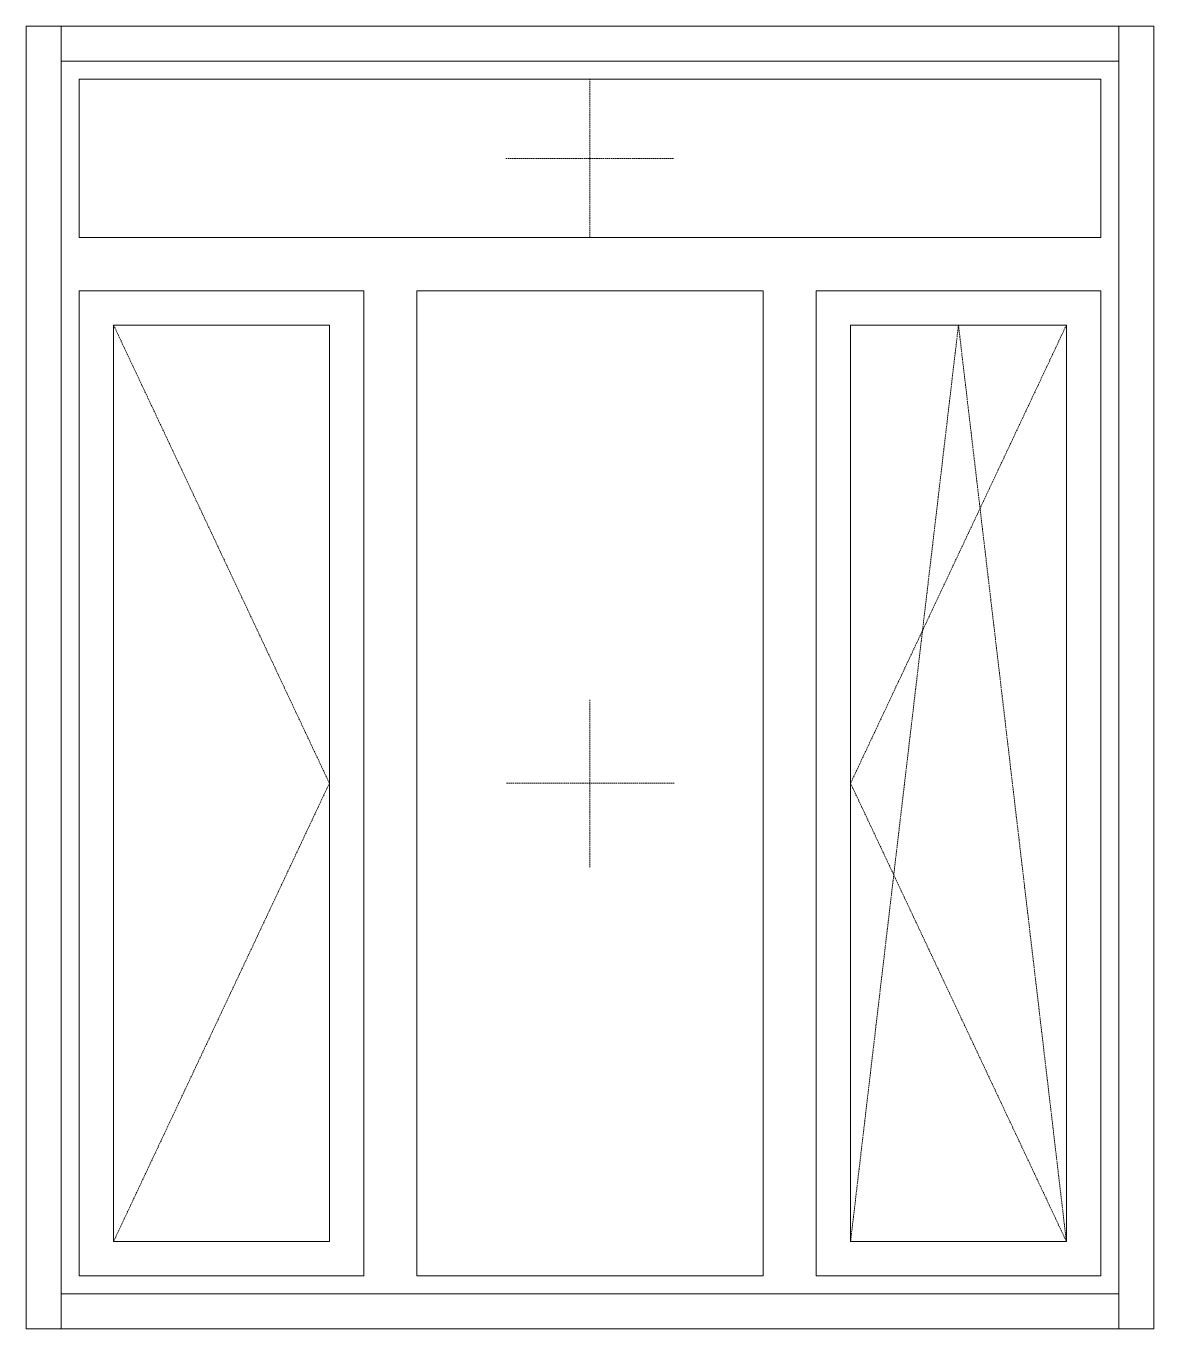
# Model space of a CAD drawing. Header units: millimetres. Extents: x -515342 to 330399, y -224905 to 507333.
# Drawn here: x 256200 to 257810, y 12878 to 14738 of the extents above; entities that cross this region are included whole.
import ezdxf

# ---------------------------------------------------------------- set-up
doc = ezdxf.new("R2010")
doc.units = ezdxf.units.MM
doc.linetypes.add('ASVP_Штриховая_ш2 п1', pattern=[3, 2, -1])
doc.layers.get('0').update_dxf_attribs({"lineweight": 0})
for name, color, linetype, lineweight in [('Витраж', 7, 'Continuous', 0), ('Окна', 7, 'Continuous', 0), ('Окна открывание', 7, 'Continuous', 0)]:
    doc.layers.add(name, color=color, linetype=linetype, lineweight=lineweight)

# ---------------------------------------------------------------- blocks, each defined once
blk = doc.blocks.new('Окно_ПВХ_3Створки_1Фрамуга-верх - АР_Окно_ОП_1820_h_х1570_3ст2фр-в-V77-О_АР_Эскиз_Фасад 1-12 копия 1')
at = {"layer": 'Окна'}
h = blk.add_hatch(dxfattribs=at)
h.set_pattern_fill('FP_1', color=256, style=0, pattern_type=2)
h.set_pattern_definition([(236.31, (995.8, 1244.6), (-1777.996, -3556.002), [641.07, -5769.6]), (236.31, (1031.34, 1137.9), (-1777.996, -3556.002), [384.64, -6026.03]), (236.31, (818, 1137.9), (-1777.996, -3556.002), [384.64, -6026.03])])
h.paths.add_polyline_path([(33001.9, 10935), (33309.9, 10935), (33309.9, 12243), (33001.9, 12243), (33001.9, 10976)])
for p, q in [((34410.9, 12594), (32952.9, 12594)), ((32952.9, 12594), (32952.9, 12368)), ((34410.9, 12368), (34410.9, 12594)), ((34410.9, 12368), (32952.9, 12368)), ((33358.9, 12292), (32952.9, 12292)), ((32952.9, 12292), (32952.9, 10886)), ((33358.9, 10886), (33358.9, 12292)), ((33928.9, 12292), (33434.9, 12292)), ((33434.9, 10886), (33434.9, 12292)), ((33928.9, 10886), (33928.9, 12292)), ((34410.9, 12292), (34004.9, 12292)), ((34004.9, 10886), (34004.9, 12292)), ((34410.9, 10886), (34410.9, 12292)), ((33001.9, 12243), (33001.9, 10935)), ((33309.9, 12243), (33001.9, 12243)), ((33309.9, 12243), (33309.9, 10935)), ((34053.9, 12243), (34053.9, 10935)), ((34361.9, 12243), (34053.9, 12243)), ((34361.9, 12243), (34361.9, 10935)), ((33001.9, 10935), (33309.9, 10935)), ((34053.9, 10935), (34361.9, 10935)), ((32952.9, 10886), (33358.9, 10886)), ((33434.9, 10886), (33928.9, 10886)), ((34004.9, 10886), (34410.9, 10886))]:
    blk.add_line(p, q, dxfattribs=at)
at = {"layer": 'Окна открывание', "linetype": 'ASVP_Штриховая_ш2 п1'}
for p, q in [((33681.9, 12368), (33681.9, 12594)), ((33561.9, 12481), (33801.9, 12481)), ((33001.9, 12243), (33309.9, 11589)), ((34207.9, 12243), (34053.9, 10935)), ((34361.9, 12243), (34053.9, 11589)), ((34361.9, 10935), (34207.9, 12243)), ((33681.9, 11469), (33681.9, 11709)), ((33309.9, 11589), (33001.9, 10935)), ((33801.9, 11589), (33561.9, 11589)), ((34053.9, 11589), (34361.9, 10935))]:
    blk.add_line(p, q, dxfattribs=at)
blk = doc.blocks.new('Прямоугольный импост - АР_Откос_Металлический_50х330 Белый Правый-9899488-О_АР_Эскиз_Фасад 1-12 копия 1')
at = {"layer": 'Витраж'}
for p, q in [((30162.6, 2570), (30162.6, 2620)), ((31672.6, 2620), (30162.6, 2620)), ((31672.6, 2620), (31672.6, 2570)), ((31672.6, 2570), (30162.6, 2570))]:
    blk.add_line(p, q, dxfattribs=at)
blk = doc.blocks.new('Прямоугольный импост - АР_Откос_Металлический_50х330 Белый Левый-9898756-О_АР_Эскиз_Фасад 1-12 копия 1')
at = {"layer": 'Витраж'}
for p, q in [((30162.6, 760), (30162.6, 810)), ((30162.6, 810), (31672.6, 810)), ((31672.6, 810), (31672.6, 760)), ((30162.6, 760), (31672.6, 760))]:
    blk.add_line(p, q, dxfattribs=at)
blk = doc.blocks.new('Прямоугольный импост - АР_Откос_Металлический_50х330 Белый Правый-9899489-О_АР_Эскиз_Фасад 1-12 копия 1')
at = {"layer": 'Витраж'}
for p, q in [((30112.6, 2620), (30162.6, 2620)), ((30112.6, 2620), (30112.6, 760)), ((30162.6, 2620), (30162.6, 760)), ((30162.6, 760), (30112.6, 760))]:
    blk.add_line(p, q, dxfattribs=at)
blk = doc.blocks.new('Прямоугольный импост - АР_Откос_Металлический_50х330 Белый Левый-9898757-О_АР_Эскиз_Фасад 1-12 копия 1')
at = {"layer": 'Витраж'}
for p, q in [((31672.6, 2620), (31722.6, 2620)), ((31672.6, 760), (31672.6, 2620)), ((31722.6, 760), (31722.6, 2620)), ((31722.6, 760), (31672.6, 760))]:
    blk.add_line(p, q, dxfattribs=at)
blk = doc.blocks.new('СД_Люблино_Фасады_rvt-1-О_АР_Эскиз_Фасад 1-12 копия 1')
at = {"layer": 'Витраж', "lineweight": 9}
for name in ['Прямоугольный импост - АР_Откос_Металлический_50х330 Белый Правый-9899489-О_АР_Эскиз_Фасад 1-12 копия 1', 'Прямоугольный импост - АР_Откос_Металлический_50х330 Белый Правый-9899488-О_АР_Эскиз_Фасад 1-12 копия 1', 'Прямоугольный импост - АР_Откос_Металлический_50х330 Белый Левый-9898757-О_АР_Эскиз_Фасад 1-12 копия 1', 'Прямоугольный импост - АР_Откос_Металлический_50х330 Белый Левый-9898756-О_АР_Эскиз_Фасад 1-12 копия 1']:
    blk.add_blockref(name, (2764.3, 10050), dxfattribs=at)
at = {"layer": 'Окна', "lineweight": 9}
blk.add_blockref('Окно_ПВХ_3Створки_1Фрамуга-верх - АР_Окно_ОП_1820_h_х1570_3ст2фр-в-V77-О_АР_Эскиз_Фасад 1-12 копия 1', (0, 0), dxfattribs=at)

msp = doc.modelspace()

# ---------------------------------------------------------------- block references
msp.add_blockref('СД_Люблино_Фасады_rvt-1-О_АР_Эскиз_Фасад 1-12 копия 1', (223323.3997, 2067.7355))

doc.saveas('drawing.dxf')
